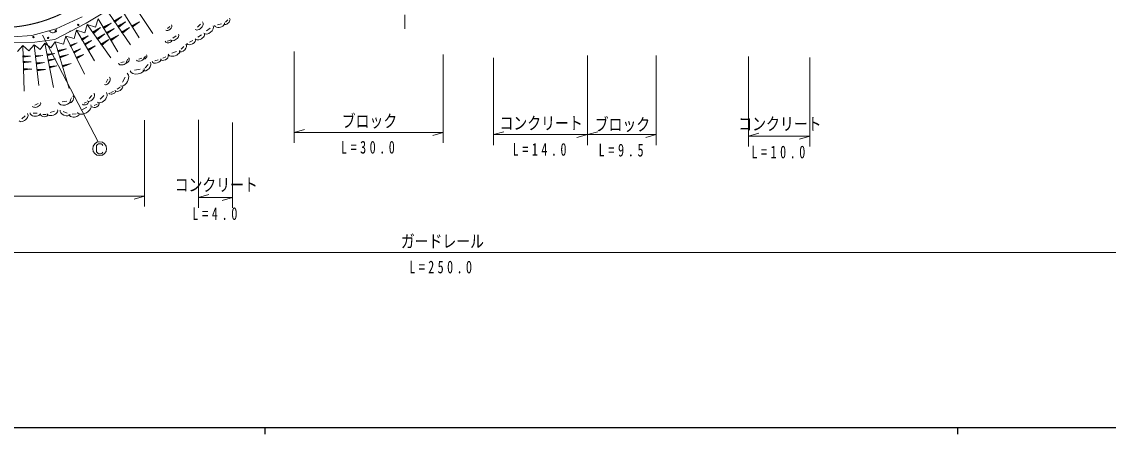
# Model space of a CAD drawing. Units: millimetres, scale not verified. Extents: x 40000 to 680000, y 20000 to 380000.
# Drawn here: x 132925 to 289740, y 204000 to 263612 of the extents above; entities that cross this region are included whole.
import ezdxf
from ezdxf.enums import TextEntityAlignment as Align

# ---------------------------------------------------------------- set-up
doc = ezdxf.new("R2010")
doc.units = ezdxf.units.MM
doc.header["$LTSCALE"] = 1000
doc.linetypes.add('CHAIN', pattern=[18.5, 12, -1.5, 3.5, -1.5])
for name, color, linetype, lineweight in [('M-BGD', 7, 'Continuous', 13), ('M-BMK', 2, 'CHAIN', 13), ('M-STR-HTXT', 7, 'Continuous', 13), ('M-STR-STRC', 7, 'Continuous', 13), ('M-TTL-BAND', 7, 'Continuous', 25)]:
    doc.layers.add(name, color=color, linetype=linetype, lineweight=lineweight)
doc.styles.add('ＭＳ ゴシック', font='')
doc.styles.get('ＭＳ ゴシック').set_extended_font_data('MS Gothic')

# ---------------------------------------------------------------- blocks, each defined once
blk = doc.blocks.new('BUHIN1')
at = {"color": 7, "linetype": 'Continuous', "lineweight": 13}
blk.add_line((0, 0), (1507, -406), dxfattribs=at)

msp = doc.modelspace()

# ---------------------------------------------------------------- linework, layer by layer
at = {"layer": 'M-BGD'}
for p, q in [((148560, 266859), (151867, 261906)), ((147020, 265845), (149864, 261262)), ((137910, 262561), (141662, 264333)), ((143935, 264010), (146803, 259250)), ((145481, 264831), (148615, 260285)), ((146338, 263592), (146788, 263902)), ((146567, 263718), (146353, 263571)), ((146857, 262886), (147799, 263536)), ((148844, 262927), (149816, 263531)), ((162332, 263525), (162668, 263862)), ((142240, 263416), (137716, 261030)), ((140842, 262367), (143408, 257955)), ((142388, 263188), (145767, 258415)), ((143398, 262238), (143186, 262088)), ((143201, 262067), (143646, 262382)), ((143916, 262541), (143216, 262046)), ((143231, 262024), (144164, 262685)), ((143946, 262499), (143246, 262003)), ((143261, 261982), (143706, 262297)), ((143488, 262111), (143276, 261961)), ((144909, 262931), (144686, 262797)), ((144700, 262774), (145168, 263056)), ((145448, 263195), (144713, 262752)), ((144727, 262730), (145707, 263320)), ((145475, 263150), (144740, 262708)), ((144754, 262685), (145221, 262967)), ((144990, 262797), (144767, 262663)), ((145369, 262165), (145146, 262031)), ((145159, 262008), (145627, 262290)), ((145908, 262429), (145173, 261986)), ((145186, 261964), (146166, 262554)), ((145935, 262384), (145200, 261941)), ((145213, 261919), (145681, 262201)), ((145449, 262031), (145227, 261897)), ((147027, 263098), (146813, 262950)), ((146828, 262929), (147277, 263239)), ((147549, 263395), (146842, 262908)), ((147578, 263352), (146872, 262865)), ((146887, 262843), (147336, 263153)), ((147115, 262970), (146901, 262822)), ((147587, 262259), (147373, 262112)), ((147387, 262090), (147837, 262400)), ((148109, 262556), (147402, 262069)), ((147417, 262048), (148359, 262697)), ((148138, 262513), (147432, 262026)), ((147447, 262005), (147896, 262315)), ((147675, 262131), (147461, 261983)), ((149024, 263131), (148803, 262994)), ((148817, 262971), (149281, 263259)), ((149559, 263402), (148830, 262949)), ((149587, 263358), (148858, 262905)), ((148872, 262883), (149336, 263171)), ((149106, 262998), (148885, 262861)), ((153961, 262621), (154298, 262924)), ((158287, 262823), (158702, 263271)), ((159613, 262275), (160143, 262688)), ((161195, 263159), (161762, 263314)), ((136239, 260491), (137509, 254128)), ((137750, 260725), (139754, 253956)), ((139296, 261546), (141998, 256056)), ((139932, 260140), (140347, 260344)), ((140593, 260441), (139942, 260120)), ((139952, 260100), (140820, 260528)), ((140613, 260401), (139961, 260081)), ((141756, 261212), (141566, 261102)), ((141577, 261083), (141976, 261315)), ((142216, 261429), (141588, 261064)), ((141599, 261045), (142436, 261531)), ((142238, 261390), (141610, 261026)), ((141621, 261007), (142021, 261239)), ((141823, 261098), (141632, 260988)), ((142221, 260514), (142031, 260403)), ((142042, 260384), (142441, 260617)), ((142680, 260730), (142053, 260365)), ((142064, 260346), (142901, 260833)), ((142702, 260692), (142075, 260327)), ((142086, 260308), (142485, 260541)), ((142287, 260400), (142097, 260289)), ((144023, 261338), (143811, 261188)), ((143826, 261166), (144272, 261482)), ((144541, 261641), (143841, 261145)), ((143856, 261124), (144790, 261785)), ((144572, 261598), (143871, 261103)), ((143886, 261081), (144332, 261397)), ((144113, 261210), (143901, 261060)), ((144613, 260513), (144400, 260363)), ((144415, 260341), (144861, 260657)), ((145131, 260816), (144430, 260320)), ((144445, 260299), (145379, 260960)), ((145161, 260773), (144460, 260278)), ((144475, 260256), (144921, 260572)), ((144703, 260385), (144491, 260235)), ((145970, 261187), (145747, 261052)), ((145761, 261030), (146228, 261312)), ((146509, 261451), (145774, 261008)), ((145787, 260986), (146767, 261576)), ((146536, 261406), (145801, 260963)), ((145814, 260941), (146282, 261223)), ((146050, 261053), (145828, 260919)), ((153922, 260821), (154304, 260878)), ((154752, 261244), (155212, 261580)), ((157138, 260648), (157622, 260909)), ((158361, 261378), (158873, 261692)), ((133086, 260173), (133270, 253582)), ((134728, 260257), (135399, 254387)), ((136830, 258928), (136614, 258885)), ((136618, 258863), (137072, 258953)), ((137335, 258984), (136623, 258841)), ((136627, 258820), (137576, 259009)), ((137343, 258940), (136631, 258798)), ((136636, 258777), (137089, 258867)), ((136856, 258798), (136640, 258755)), ((138388, 259496), (138139, 259422)), ((138146, 259398), (138669, 259553)), ((138976, 259616), (138153, 259373)), ((138161, 259348), (139258, 259672)), ((138991, 259566), (138168, 259323)), ((138175, 259298), (138699, 259453)), ((138432, 259347), (138183, 259273)), ((139268, 258772), (138446, 258528)), ((138453, 258503), (139550, 258828)), ((140120, 260257), (139922, 260160)), ((139971, 260061), (140386, 260265)), ((140178, 260138), (139981, 260041)), ((140619, 259351), (140422, 259254)), ((140432, 259234), (140846, 259438)), ((141093, 259535), (140441, 259214)), ((140451, 259194), (141320, 259622)), ((141112, 259495), (140461, 259175)), ((140471, 259155), (140885, 259359)), ((140678, 259232), (140480, 259135)), ((140858, 258403), (141726, 258831)), ((142683, 259738), (142476, 259618)), ((142488, 259597), (142924, 259850)), ((143185, 259974), (142500, 259576)), ((142512, 259555), (143425, 260086)), ((143209, 259933), (142524, 259535)), ((142536, 259514), (142972, 259767)), ((142756, 259614), (142548, 259493)), ((154566, 259088), (155240, 259322)), ((155934, 259626), (156329, 260048)), ((133323, 258668), (133103, 258662)), ((133103, 258640), (133565, 258653)), ((133830, 258638), (133104, 258618)), ((133105, 258596), (134072, 258623)), ((133831, 258594), (133105, 258574)), ((133106, 258552), (133568, 258565)), ((133326, 258536), (133106, 258530)), ((133405, 257859), (133185, 257853)), ((133186, 257831), (133647, 257844)), ((133912, 257829), (133186, 257809)), ((133187, 257787), (134154, 257814)), ((133913, 257785), (133187, 257765)), ((133188, 257743), (133650, 257756)), ((133409, 257727), (133189, 257721)), ((135134, 258700), (134915, 258675)), ((134918, 258653), (135377, 258706)), ((135642, 258714), (134920, 258632)), ((134923, 258610), (135885, 258720)), ((135647, 258670), (134925, 258588)), ((134928, 258566), (135387, 258618)), ((135149, 258569), (134930, 258544)), ((135288, 257691), (135049, 257664)), ((135052, 257640), (135553, 257697)), ((135842, 257706), (135055, 257616)), ((135058, 257593), (136107, 257712)), ((135847, 257659), (135060, 257569)), ((135063, 257545), (135564, 257602)), ((135304, 257548), (135066, 257521)), ((136965, 258124), (136749, 258081)), ((136754, 258060), (137207, 258150)), ((137470, 258180), (136758, 258038)), ((136762, 258016), (137712, 258206)), ((137479, 258137), (136767, 257995)), ((136771, 257973), (137224, 258064)), ((136991, 257995), (136775, 257952)), ((136949, 257086), (137402, 257176)), ((137665, 257206), (136953, 257064)), ((136958, 257043), (137907, 257232)), ((138680, 258652), (138431, 258578)), ((138438, 258553), (138962, 258708)), ((139283, 258722), (138461, 258478)), ((138468, 258454), (138991, 258609)), ((138725, 258502), (138475, 258429)), ((139063, 257338), (138814, 257264)), ((138821, 257239), (139344, 257394)), ((139651, 257458), (138828, 257214)), ((138836, 257189), (139933, 257514)), ((139666, 257408), (138843, 257164)), ((138850, 257139), (139374, 257294)), ((139107, 257188), (138858, 257115)), ((141026, 258559), (140828, 258462)), ((140838, 258443), (141253, 258647)), ((141499, 258743), (140848, 258423)), ((141519, 258704), (140867, 258383)), ((140877, 258364), (141292, 258568)), ((141084, 258441), (140887, 258344)), ((147232, 257696), (147708, 257804)), ((148065, 257884), (148227, 258181)), ((149811, 258195), (150251, 258356)), ((150667, 258429), (150810, 258645)), ((150732, 256939), (151154, 257406)), ((152115, 257955), (152621, 258108)), ((153301, 258333), (153723, 258549)), ((133433, 256816), (133193, 256809)), ((133194, 256785), (133698, 256799)), ((133986, 256783), (133195, 256761)), ((133195, 256737), (134251, 256766)), ((133988, 256735), (133196, 256713)), ((133197, 256689), (133700, 256703)), ((133437, 256672), (133197, 256665)), ((135419, 256692), (135181, 256665)), ((135184, 256641), (135684, 256698)), ((135973, 256707), (135186, 256617)), ((135189, 256593), (136238, 256713)), ((135979, 256660), (135192, 256570)), ((135194, 256546), (135695, 256603)), ((135436, 256549), (135197, 256522)), ((137160, 257150), (136945, 257107)), ((137674, 257163), (136962, 257021)), ((136966, 256999), (137419, 257090)), ((137186, 257021), (136971, 256978)), ((147454, 254899), (147840, 255617)), ((149204, 256608), (150012, 256751)), ((145088, 254848), (145349, 255288)), ((146698, 253882), (147138, 254160)), ((139933, 252208), (140131, 252612)), ((142661, 252495), (143048, 252926)), ((144244, 252404), (144755, 252961)), ((145780, 253400), (146166, 253526)), ((134821, 251571), (135297, 251778)), ((138765, 252015), (139447, 252150)), ((141548, 250817), (142315, 251261)), ((141947, 251821), (142288, 251991)), ((143395, 251497), (143790, 251713)), ((132935, 249592), (133411, 250014)), ((134583, 250410), (135176, 250383)), ((135969, 250213), (136391, 250186)), ((137023, 250482), (137643, 250697)), ((138920, 250642), (139495, 250400)), ((140192, 250259), (140784, 250304))]:
    msp.add_line(p, q, dxfattribs=at)
for points in [[(150112, 269654), (150803, 268595), (142240, 263416)], [(132307, 259310), (133086, 260173), (133949, 259394), (134728, 260257), (135601, 259619), (136239, 260491), (137111, 259853), (137750, 260725), (138933, 260362), (139296, 261546), (140480, 261183), (140842, 262367), (142026, 262005), (142388, 263188), (143572, 262826), (143935, 264010)], [(131658, 261430), (134392, 261602), (137910, 262561)], [(137916, 262562), (137907, 262441), (137875, 262331), (137812, 262200), (137722, 262113), (137618, 262049), (137468, 262008), (137346, 262011), (137224, 262040), (137101, 262120), (137017, 262198), (136951, 262300)], [(137716, 261030), (134793, 260639), (128373, 260537)]]:
    msp.add_lwpolyline(points, dxfattribs=at)
for points in [[(146346, 263535), (147358, 264358), (146228, 263706)], [(146895, 262786), (147906, 263609), (146777, 262957)], [(148877, 262825), (149927, 263599), (148767, 263002)], [(143270, 261924), (144271, 262760), (143149, 262094)], [(144758, 262627), (145818, 263387), (144651, 262805)], [(145218, 261861), (146278, 262621), (145110, 262039)], [(147455, 261947), (148466, 262771), (147337, 262119)], [(139971, 260012), (140919, 260577), (139893, 260170)], [(141624, 260957), (142531, 261586), (141536, 261110)], [(142089, 260259), (142996, 260888), (142000, 260411)], [(143895, 261024), (144896, 261860), (143775, 261194)], [(144484, 260199), (145485, 261035), (144364, 260369)], [(145819, 260883), (146879, 261643), (145711, 261061)], [(136623, 258729), (137684, 259031), (136588, 258902)], [(138165, 259241), (139382, 259709), (138106, 259440)], [(138458, 258396), (139675, 258865), (138399, 258596)], [(140470, 259106), (141418, 259670), (140393, 259264)], [(140877, 258314), (141825, 258879), (140799, 258472)], [(142540, 259460), (143529, 260146), (142443, 259626)], [(133085, 258507), (134182, 258626), (133080, 258683)], [(133167, 257699), (134264, 257817), (133162, 257874)], [(134911, 258520), (135994, 258732), (134891, 258695)], [(135045, 257494), (136226, 257726), (135023, 257685)], [(136758, 257926), (137819, 258227), (136724, 258098)], [(136953, 256952), (138015, 257254), (136919, 257125)], [(138840, 257082), (140057, 257551), (138781, 257282)], [(133174, 256640), (134371, 256770), (133169, 256832)], [(135176, 256495), (136357, 256727), (135154, 256686)]]:
    msp.add_lwpolyline(points, close=True, dxfattribs=at)
for centre in [(137843, 262268), (141081, 263143), (134606, 261392), (136723, 261270)]:
    msp.add_circle(centre, 100, dxfattribs=at)
msp.add_arc((139961, 262145), 100, 65.37043, 170.24552, dxfattribs=at)
for centre, major_axis, start_param, end_param in [((158494, 263047), (-519, -561), 6.2831853, 9.424778), ((162500, 263693), (-421, -421), 6.2831853, 9.424778), ((154129, 262772), (421, 379), 3.1415927, 6.2831853), ((158617, 261535), (-640, -393), 0, 3.1415927), ((159878, 262481), (662, 516), 3.1415927, 6.2831853), ((161478, 263237), (-709, -193), 6.2831853, 9.424778), ((154113, 260849), (-477, -70), 6.2831853, 9.424778), ((154982, 261412), (-575, -421), 6.2831853, 9.424778), ((156131, 259837), (494, 527), 3.1415927, 6.2831853), ((157380, 260779), (606, 325), 3.1415927, 6.2831853), ((150739, 258537), (180, 269), 3.1415927, 6.2831853), ((154903, 259205), (-842, -292), 6.2831853, 9.424778), ((147470, 257750), (-595, -135), 6.2831853, 9.424778), ((148146, 258032), (-202, -370), 6.2831853, 9.424778), ((150031, 258276), (550, 202), 3.1415927, 6.2831853), ((150943, 257173), (527, 584), 3.1415927, 6.2831853), ((152368, 258032), (633, 192), 3.1415927, 6.2831853), ((153512, 258441), (527, 269), 3.1415927, 6.2831853), ((145219, 255068), (-325, -550), 6.2831853, 9.424778), ((147647, 255258), (-483, -898), 0, 3.1415927), ((149608, 256680), (1010, 180), 3.1415927, 6.2831853), ((146918, 254021), (550, 348), 3.1415927, 6.2831853), ((140032, 252410), (247, 505), 3.1415927, 6.2831853), ((142855, 252711), (-483, -539), 0, 3.1415927), ((144499, 252682), (-640, -696), 6.2831853, 9.424778), ((145973, 253463), (-483, -157), 0, 3.1415927), ((135059, 251675), (-595, -258), 0, 3.1415927), ((139106, 252083), (853, 168), 3.1415927, 6.2831853), ((141932, 251039), (-959, -555), 0, 3.1415927), ((142118, 251906), (-426, -213), 0, 3.1415927), ((143593, 251605), (494, 269), 3.1415927, 6.2831853), ((133173, 249803), (-595, -527), 0, 3.1415927), ((134879, 250396), (-741, 34), 6.2831853, 9.424778), ((136180, 250200), (527, -34), 3.1415927, 6.2831853), ((137333, 250589), (-774, -269), 6.2831853, 9.424778), ((139207, 250521), (718, -303), 3.1415927, 6.2831853), ((140488, 250281), (-741, -56), 0, 3.1415927)]:
    msp.add_ellipse(centre, major_axis=major_axis, ratio=0.6, start_param=start_param, end_param=end_param, dxfattribs=at)
at = {"layer": 'M-BMK'}
msp.add_arc((129940, 282767), 20000, 264.24706, 302.82323, dxfattribs=at)
at = {"layer": 'M-STR-HTXT'}
for p, q in [((172249, 259314), (172249, 246124)), ((193772, 258864), (193772, 246124)), ((201016, 258403), (201016, 245793)), ((214559, 258741), (214559, 245793)), ((224484, 258741), (224484, 245793)), ((237809, 258598), (237809, 245559)), ((246688, 258429), (246688, 245559)), ((150638, 249383), (150638, 236917)), ((158449, 249439), (158449, 236705)), ((163338, 249046), (163338, 236705)), ((172249, 247624), (193772, 247624)), ((201016, 247293), (214559, 247293)), ((214559, 247293), (224484, 247293)), ((237809, 247059), (246688, 247059)), ((82886, 238417), (150638, 238417)), ((158449, 238205), (163338, 238205)), ((85594, 230267), (301487, 230267))]:
    msp.add_line(p, q, dxfattribs=at)
at = {"layer": 'M-STR-STRC'}
for p, q in [((188217, 264605), (188217, 262605)), ((135919, 261667), (143952, 246275))]:
    msp.add_line(p, q, dxfattribs=at)
msp.add_lwpolyline([(144617, 245744), (144537, 245864), (144377, 245984), (144017, 245984), (143857, 245864), (143737, 245704), (143737, 244824), (143857, 244664), (144017, 244544), (144377, 244544), (144537, 244624), (144617, 244744)], dxfattribs=at)
msp.add_circle((144177, 245264), 1000, dxfattribs=at)
at = {"layer": 'M-TTL-BAND'}
for p, q in [((40000, 205000), (579000, 205000)), ((168000, 205000), (168000, 204000)), ((268000, 205000), (268000, 204000))]:
    msp.add_line(p, q, dxfattribs=at)

# ---------------------------------------------------------------- block references
at = {"layer": 'M-STR-HTXT'}
for p, rotation in [((172249, 247624), 31.11065), ((193772, 247624), 211.11065), ((201016, 247293), 31.11065), ((214559, 247293), 31.11065), ((237809, 247059), 31.11065), ((214559, 247293), 211.11065), ((224484, 247293), 211.11065), ((246688, 247059), 211.11065), ((150638, 238417), 211.11065), ((158449, 238205), 31.11065), ((163338, 238205), 211.11065)]:
    msp.add_blockref('BUHIN1', p, dxfattribs=dict(at, rotation=rotation))

# ---------------------------------------------------------------- texts
at = {"layer": 'M-STR-HTXT', "style": 'ＭＳ ゴシック', "width": 0.8}
for s, p in [('ブロック', (179111, 247793)), ('コンクリート', (201887, 247485)), ('ブロック', (215621, 247293)), ('コンクリート', (236349, 247376)), ('コンクリート', (154994, 238573)), ('ガードレール', (187641, 230419))]:
    msp.add_text(s, height=1833, dxfattribs=at).set_placement(p, align=Align.BOTTOM_LEFT)
at = {"layer": 'M-STR-HTXT', "char_height": 1833, "attachment_point": 7, "style": 'ＭＳ ゴシック'}
for s, insert in [('\\T1.58;\\W0.7;L=30.0', (179002, 244533)), ('\\T1.58;\\W0.7;L=14.0', (203779, 244218)), ('\\T1.61;\\W0.7;L=9.5', (216180, 244113)), ('\\T1.58;\\W0.7;L=10.0', (238241, 243849)), ('\\T1.61;\\W0.7;L=4.0', (157552, 234944)), ('\\T1.56;\\W0.7;L=250.0', (188866, 227227))]:
    msp.add_mtext(s, dxfattribs=dict(at, insert=insert))

doc.saveas('drawing.dxf')
